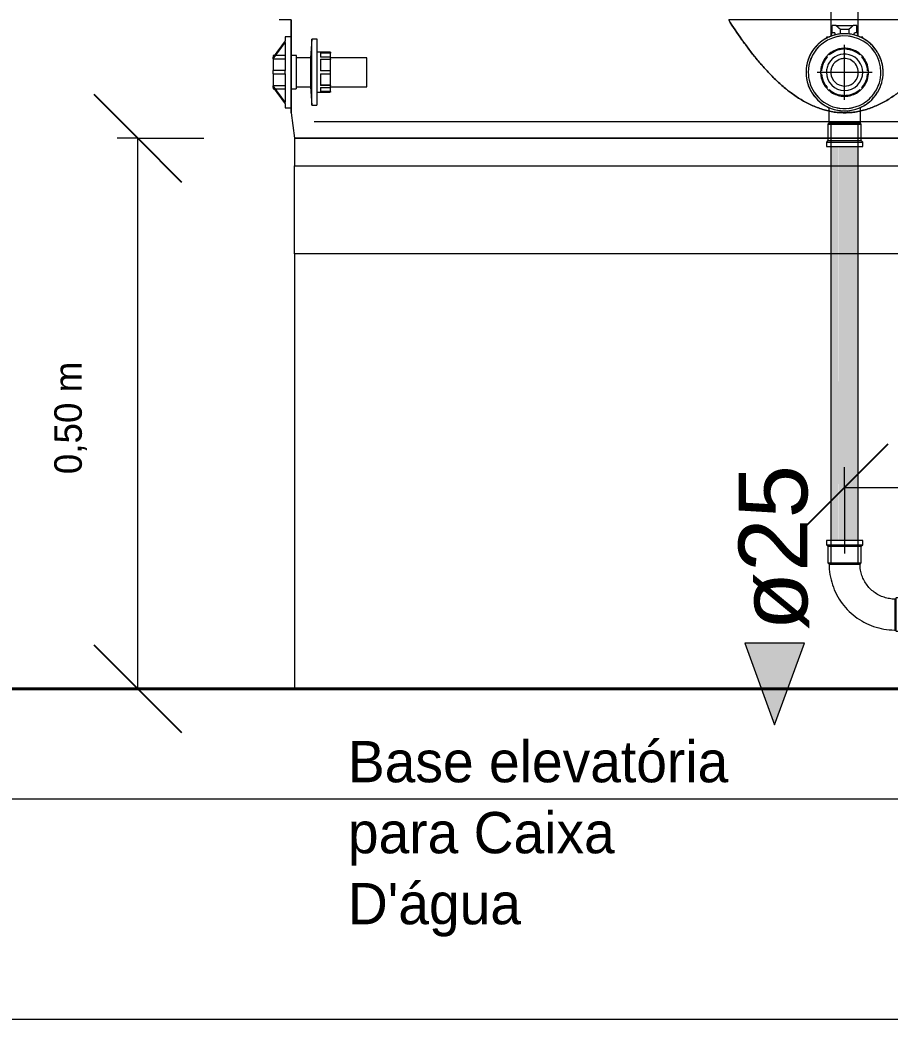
# Model space of a CAD drawing. Header units: metres. Extents: x -24.8 to 3.4, y -2.1 to 25.8.
# Drawn here: x -4.823 to -4.032, y 2.7 to 3.608 of the extents above; entities that cross this region are included whole.
import ezdxf

# ---------------------------------------------------------------- set-up
doc = ezdxf.new("R2010")
doc.units = ezdxf.units.M
doc.layers.add('1095_ARQ_BASE_COBERTA_dwg', color=7, linetype='Continuous', lineweight=5, true_color=0x767676)
doc.layers.add('A-FLOR', color=7, linetype='Continuous', lineweight=9, true_color=0x007f00)
for name, color, linetype, lineweight in [('A-ANNO-DIMS', 7, 'Continuous', 5), ('A-ANNO-DIMS-25', 7, 'Continuous', 5), ('A-GENM', 7, 'Continuous', 5), ('A-WALL', 7, 'Continuous', 9), ('G-ANNO-TEXT', 7, 'Continuous', 5), ('KIRYA - PAREDE', 7, 'Continuous', 40), ('KIRYA - PAREDE VISTA', 7, 'Continuous', 15), ('KIRYA - PISO', 7, 'Continuous', 5), ('P-PIPE', 7, 'Continuous', 5), ('P-PIPE-CNTR', 7, 'Continuous', 5), ('P-PIPE-IDEN', 7, 'Continuous', 5), ('P-SANR-FIXT', 7, 'Continuous', 5), ('VEGETAÇÃO', 7, 'Continuous', 5)]:
    doc.layers.add(name, color=color, linetype=linetype, lineweight=lineweight)
doc.styles.add('Arial_1', font='arial.ttf', dxfattribs={"height": 0.0625})
doc.styles.add('Century Gothic_4', font='GOTHIC.TTF', dxfattribs={"height": 0.025})
doc.styles.add('Century Gothic_6', font='GOTHIC.TTF', dxfattribs={"height": 0.0375})
doc.dimstyles.new('Setores_1_mm_1', dxfattribs={"dimscale": 0.3048, "dimtxt": 0.026104, "dimasz": 0.260417, "dimexe": 0.19685, "dimexo": 0.123031, "dimgap": 0.143537, "dimtad": 1, "dimrnd": 0.01, "dimzin": 0, "dimdsep": 46, "dimtxsty": 'Century Gothic_4', "dimblk1": 'OBLIQUE', "dimblk2": 'OBLIQUE', "dimsah": 1, "dimcen": 0.09, "dimazin": 0, "dimtfac": 1, "dimtdec": 4, "dimtix": 1, "dimtmove": 0, "dimatfit": 3, "dimfxl": 1, "dimtvp": 1, "dimtolj": 1, "dimtzin": 0, "dimarcsym": 2})

# ---------------------------------------------------------------- blocks, each defined once
blk = doc.blocks.new('Base de madeira e alvenaria para caixa d_água - ERIKBIM - Base de madeira e alvenaria para caixa d_água - ERIKBIM-3636057-BB')
at = {"layer": 'A-GENM', "color": 253, "true_color": 0xaaaaaa}
for p, q in [((-9.9001, 3.5), (-10.9001, 3.5)), ((-10.9001, 3.5), (-10.9001, 3.475)), ((-10.9001, 3.395), (-10.9001, 3.475)), ((-10.9001, 3.475), (-9.9001, 3.475)), ((-9.9001, 3.395), (-10.9001, 3.395)), ((-10.9001, 3.395), (-10.9001, 3)), ((-10.9001, 3), (-9.9001, 3))]:
    blk.add_line(p, q, dxfattribs=at)
blk = doc.blocks.new('1095_ARQ_BASE_COBERTA_dwg_A$C015C14DD-3610888-BB')
at = {"layer": 'VEGETAÇÃO'}
for p, q in [((-10.82214, 3), (-10.98357, 3)), ((-10.57415, 3), (-10.88036, 3))]:
    blk.add_line(p, q, dxfattribs=at)
at = {"layer": 'VEGETAÇÃO', "flags": 128}
for points in [[(-11.49842, 3), (-11.26418, 3), (-10.95797, 3)], [(-11.43148, 3), (-11.19724, 3), (-10.89104, 3)], [(-11.42561, 3), (-11.26418, 3), (-10.93016, 3)], [(-11.39808, 3), (-11.16384, 3), (-10.85763, 3)], [(-11.0634, 3), (-11.39742, 3), (-11.09122, 3)], [(-11.05662, 3), (-11.39064, 3), (-11.08443, 3)], [(-11.26591, 3), (-11.03166, 3), (-11.36568, 3)], [(-11.35867, 3), (-11.19724, 3), (-10.86323, 3)], [(-11.1931, 3), (-11.03166, 3), (-11.33787, 3)], [(-11.1189, 3), (-11.28033, 3), (-11.32533, 3)], [(-11.32527, 3), (-11.16384, 3), (-10.82982, 3)], [(-11.10274, 3), (-11.26418, 3), (-11.30917, 3)], [(-11.28023, 3), (-10.97403, 3), (-11.30805, 3)], [(-10.94632, 3), (-11.28033, 3), (-10.97413, 3)], [(-11.03581, 3), (-11.19724, 3), (-11.24224, 3)], [(-11.00723, 3), (-11.16866, 3), (-11.21366, 3)], [(-11.11284, 3), (-10.8786, 3), (-11.21261, 3)], [(-11.0024, 3), (-11.16384, 3), (-11.20884, 3)], [(-11.20827, 3), (-10.97403, 3), (-10.66783, 3)], [(-11.04003, 3), (-10.8786, 3), (-11.1848, 3)], [(-10.83465, 3), (-11.16866, 3), (-10.86246, 3)], [(-11.13244, 3), (-10.82623, 3), (-11.16025, 3)], [(-11.05639, 3), (-10.82214, 3), (-11.15616, 3)], [(-11.13546, 3), (-10.97403, 3), (-10.64002, 3)], [(-11.12835, 3), (-10.82214, 3), (-10.48813, 3)], [(-11.07236, 3), (-10.76616, 3), (-11.10017, 3)], [(-10.87023, 3), (-11.03166, 3), (-11.07666, 3)], [(-11.04182, 3), (-10.73561, 3), (-11.06963, 3)], [(-11.06048, 3), (-10.82623, 3), (-10.52003, 3)], [(-10.69765, 3), (-11.03166, 3), (-10.72546, 3)], [(-10.82214, 3), (-10.99095, 3), (-11.03091, 3)], [(-10.8126, 3), (-10.97403, 3), (-11.01903, 3)], [(-11.0004, 3), (-10.76616, 3), (-10.45996, 3)], [(-10.98766, 3), (-10.82623, 3), (-10.49222, 3)], [(-10.96986, 3), (-10.73561, 3), (-10.42941, 3)], [(-10.92759, 3), (-10.76616, 3), (-10.43214, 3)], [(-10.71716, 3), (-10.8786, 3), (-10.9236, 3)], [(-10.89165, 3), (-10.58545, 3), (-10.91947, 3)], [(-10.90817, 3), (-10.57415, 3), (-10.8084, 3)], [(-10.89705, 3), (-10.73561, 3), (-10.4016, 3)], [(-10.54458, 3), (-10.8786, 3), (-10.57239, 3)], [(-10.6648, 3), (-10.82623, 3), (-10.87123, 3)], [(-10.51594, 3), (-10.82214, 3), (-10.86714, 3)], [(-9.05347, 3), (-9.21395, 3), (-9.29388, 3), (-9.48267, 3), (-9.81668, 3), (-9.97877, 3), (-10.14827, 3), (-10.25713, 3), (-10.32604, 3), (-10.63403, 3), (-10.82214, 3), (-10.66071, 3)], [(-10.81969, 3), (-10.58545, 3), (-10.27925, 3)], [(-10.60473, 3), (-10.76616, 3), (-10.81116, 3)], [(-10.71042, 3), (-10.47618, 3), (-10.81019, 3)], [(-10.63761, 3), (-10.47618, 3), (-10.78238, 3)], [(-10.57418, 3), (-10.73561, 3), (-10.78061, 3)], [(-10.74688, 3), (-10.58545, 3), (-10.25144, 3)], [(-10.73559, 3), (-10.57415, 3), (-10.61915, 3)], [(-10.57088, 3), (-10.33663, 3), (-10.67065, 3)], [(-10.54522, 3), (-10.31098, 3), (-10.64499, 3)], [(-10.64284, 3), (-10.33663, 3), (-10.49807, 3)], [(-10.42402, 3), (-10.58545, 3), (-10.63045, 3)], [(-10.47241, 3), (-10.31098, 3), (-10.61718, 3)], [(-10.57898, 3), (-10.57415, 3), (-10.52916, 3)], [(-10.24014, 3), (-10.57415, 3), (-10.33991, 3)], [(-10.41272, 3), (-10.57415, 3), (-10.26795, 3)], [(-10.31474, 3), (-10.47618, 3), (-10.52118, 3)], [(-10.41961, 3), (-10.18536, 3), (-10.51938, 3)], [(-10.50581, 3), (-10.16955, 3), (-10.08757, 3), (-9.96563, 3), (-9.90501, 3), (-9.89262, 3), (-9.89953, 3), (-9.82994, 3), (-9.75344, 3), (-9.49711, 3), (-9.48883, 3), (-9.48124, 3), (-9.29724, 3), (-9.13807, 3), (-9.05347, 3)], [(-10.34679, 3), (-10.18536, 3), (-10.49157, 3)], [(-10.14216, 3), (-10.47618, 3), (-10.16997, 3)], [(-10.1752, 3), (-10.33663, 3), (-10.38163, 3)]]:
    blk.add_lwpolyline(points, dxfattribs=at)
blk = doc.blocks.new('1095_ARQ_BASE_COBERTA_dwg-3608433-BB')
at = {"layer": 'KIRYA - PAREDE'}
for p, q in [((-9.5666, 3), (-12.19948, 3)), ((-12.19948, 3), (-9.05347, 3))]:
    blk.add_line(p, q, dxfattribs=at)
at = {"layer": 'KIRYA - PAREDE', "flags": 128}
blk.add_lwpolyline([(-9.05347, 3), (-10.7303, 3), (-10.47444, 3), (-9.05347, 3)], dxfattribs=at)
at = {"layer": 'KIRYA - PAREDE VISTA'}
for p, q in [((-9.05347, 3), (-12.19948, 3)), ((-9.24607, 3), (-12.19948, 3)), ((-10.40249, 3), (-10.74249, 3)), ((-9.05347, 3), (-10.7303, 3)), ((-10.47444, 3), (-9.05347, 3)), ((-10.11909, 3), (-10.45909, 3))]:
    blk.add_line(p, q, dxfattribs=at)
at = {"layer": 'KIRYA - PAREDE VISTA', "flags": 128}
for points in [[(-11.1655, 3), (-11.07315, 3), (-10.67358, 3), (-10.76593, 3)], [(-10.52393, 3), (-9.89343, 3), (-9.58934, 3), (-10.21984, 3)], [(-10.39042, 3), (-9.94006, 3), (-9.72285, 3), (-10.17321, 3)]]:
    blk.add_lwpolyline(points, close=True, dxfattribs=at)
at = {"layer": 'KIRYA - PISO'}
for p, q in [((-9.05347, 3), (-12.19948, 3)), ((-9.05347, 3), (-12.19948, 3)), ((-9.05347, 3), (-12.19948, 3)), ((-9.05347, 3), (-12.19948, 3)), ((-9.05347, 3), (-12.19948, 3)), ((-9.05366, 3), (-11.147, 3)), ((-9.05348, 3), (-11.02377, 3)), ((-10.40726, 3), (-10.91483, 3))]:
    blk.add_line(p, q, dxfattribs=at)
blk.add_blockref('1095_ARQ_BASE_COBERTA_dwg_A$C015C14DD-3610888-BB', (0, 0))
blk = doc.blocks.new('Caixa D_Água de Fibra de Vidro - Fortlev - 500 L-3640297-BB')
at = {"layer": 'P-SANR-FIXT', "color": 8, "true_color": 0x808080}
for p, q in [((-10.9031, 3.6075), (-10.914, 3.6075)), ((-10.29481, 3.6075), (-10.50539, 3.6075)), ((-10.9031, 3.5232), (-10.9001, 3.5)), ((-10.9001, 3.5), (-9.9001, 3.5))]:
    blk.add_line(p, q, dxfattribs=at)
at = {"layer": 'P-SANR-FIXT', "color": 254, "true_color": 0xd2d2d2}
for p, q in [((-10.9031, 3.6075), (-10.914, 3.6075)), ((-10.29481, 3.6075), (-10.50539, 3.6075)), ((-10.4001, 3.515), (-10.88204, 3.515)), ((-10.81102, 3.515), (-10.88204, 3.515)), ((-10.58453, 3.515), (-10.81102, 3.515)), ((-10.4001, 3.515), (-10.58453, 3.515)), ((-9.98918, 3.515), (-10.40009, 3.515)), ((-10.36229, 3.515), (-10.40009, 3.515)), ((-10.21567, 3.515), (-10.36229, 3.515)), ((-10.9001, 3.5), (-10.38068, 3.5)), ((-10.38047, 3.5), (-9.9001, 3.5))]:
    blk.add_line(p, q, dxfattribs=at)
at = {"layer": 'P-SANR-FIXT', "color": 7, "true_color": 0xf9f9f9}
blk.add_line((-10.32963, 3.6075), (-10.50539, 3.6075), dxfattribs=at)
blk.add_line((-10.32963, 3.6075), (-10.50539, 3.6075), dxfattribs=at)
at = {"layer": 'P-SANR-FIXT', "color": 8, "true_color": 0x808080}
for points, knots in [([(-10.9031, 3.6075), (-10.9031, 3.60183), (-10.9031, 3.59071), (-10.9031, 3.5773), (-10.9031, 3.56702), (-10.9031, 3.56083), (-10.9031, 3.55606), (-10.9031, 3.55254), (-10.9031, 3.54913), (-10.9031, 3.54589), (-10.9031, 3.54277), (-10.9031, 3.53974), (-10.9031, 3.53689), (-10.9031, 3.5343), (-10.9031, 3.53191), (-10.9031, 3.52969), (-10.9031, 3.52773), (-10.9031, 3.52614), (-10.9031, 3.52492), (-10.9031, 3.5237), (-10.9031, 3.52327), (-10.9031, 3.5232)], [-1, -1, -1, -1, -0.857143, -0.714286, -0.642857, -0.571429, -0.535714, -0.5, -0.464286, -0.428571, -0.392857, -0.357143, -0.321429, -0.285714, -0.25, -0.214286, -0.178571, -0.142857, -0.107143, -0.071429, 0, 0, 0, 0]), ([(-10.29481, 3.6075), (-10.29863, 3.60139), (-10.30663, 3.58944), (-10.31747, 3.57506), (-10.32566, 3.56549), (-10.33052, 3.56017), (-10.33555, 3.55504), (-10.34077, 3.55007), (-10.34623, 3.54535), (-10.35047, 3.54204), (-10.35486, 3.53889), (-10.35937, 3.53587), (-10.36325, 3.53356), (-10.36641, 3.53187), (-10.36962, 3.53031), (-10.37375, 3.52853), (-10.37885, 3.52663), (-10.38406, 3.5251), (-10.3893, 3.52402), (-10.39463, 3.52341), (-10.40008, 3.5232), (-10.40554, 3.5234), (-10.41087, 3.52401), (-10.4161, 3.52509), (-10.42131, 3.52662), (-10.42642, 3.52851), (-10.43137, 3.53064), (-10.43615, 3.53307), (-10.4408, 3.53585), (-10.44532, 3.53887), (-10.44897, 3.5415), (-10.45183, 3.54367), (-10.45463, 3.54593), (-10.45804, 3.54887), (-10.46202, 3.55255), (-10.4659, 3.5563), (-10.46967, 3.56016), (-10.47453, 3.56548), (-10.48039, 3.57233), (-10.48707, 3.5808), (-10.49555, 3.59242), (-10.50157, 3.60138), (-10.50539, 3.6075)], [-1, -1, -1, -1, -0.923077, -0.846154, -0.807692, -0.788462, -0.769231, -0.730769, -0.711538, -0.692308, -0.673077, -0.653846, -0.634615, -0.625, -0.615385, -0.596154, -0.576923, -0.557692, -0.538462, -0.519231, -0.5, -0.480769, -0.461538, -0.442308, -0.423077, -0.403846, -0.384615, -0.365385, -0.346154, -0.326923, -0.307692, -0.298077, -0.288462, -0.269231, -0.25, -0.230769, -0.211538, -0.192308, -0.153846, -0.115385, -0.076923, 0, 0, 0, 0])]:
    blk.add_open_spline(points, degree=3, knots=knots, dxfattribs=at)
at = {"layer": 'P-SANR-FIXT', "color": 254, "true_color": 0xd2d2d2}
blk.add_open_spline([(-10.9031, 3.59218), (-10.9031, 3.5972), (-10.9031, 3.6023), (-10.9031, 3.6075)], degree=3, dxfattribs=at)
at = {"layer": 'P-SANR-FIXT', "color": 7, "true_color": 0xf9f9f9}
blk.add_open_spline([(-10.50539, 3.6075), (-10.50157, 3.60138), (-10.49355, 3.58942), (-10.48274, 3.57507), (-10.47453, 3.56549), (-10.46967, 3.56016), (-10.46464, 3.55502), (-10.45941, 3.55005), (-10.45395, 3.54533), (-10.4497, 3.54202), (-10.44532, 3.53887), (-10.4408, 3.53585), (-10.43692, 3.53354), (-10.43375, 3.53185), (-10.43054, 3.53029), (-10.42642, 3.52851), (-10.42131, 3.52662), (-10.4161, 3.52509), (-10.41087, 3.52401), (-10.40554, 3.5234), (-10.40008, 3.5232), (-10.39463, 3.52341), (-10.3893, 3.52402), (-10.38406, 3.5251), (-10.37885, 3.52663), (-10.37375, 3.52853), (-10.3688, 3.53066), (-10.36402, 3.53309), (-10.35937, 3.53587), (-10.35486, 3.53889), (-10.3512, 3.54152), (-10.34835, 3.54369), (-10.34555, 3.54595), (-10.34214, 3.54888), (-10.33816, 3.55256), (-10.33429, 3.55632), (-10.33052, 3.56017), (-10.32566, 3.56549), (-10.31981, 3.57233), (-10.31313, 3.5808), (-10.30464, 3.59243), (-10.29863, 3.60139), (-10.29481, 3.6075)], degree=3, knots=[-1, -1, -1, -1, -0.923077, -0.846154, -0.807692, -0.788462, -0.769231, -0.730769, -0.711538, -0.692308, -0.673077, -0.653846, -0.634615, -0.625, -0.615385, -0.596154, -0.576923, -0.557692, -0.538462, -0.519231, -0.5, -0.480769, -0.461538, -0.442308, -0.423077, -0.403846, -0.384615, -0.365385, -0.346154, -0.326923, -0.307692, -0.298077, -0.288462, -0.269231, -0.25, -0.230769, -0.211538, -0.192308, -0.153846, -0.115385, -0.076923, 0, 0, 0, 0], dxfattribs=at)
at = {"layer": 'P-SANR-FIXT', "color": 7, "true_color": 0xefefef}
for points, knots in [([(-10.9031, 3.57509), (-10.9031, 3.57759), (-10.9031, 3.58277), (-10.9031, 3.58853), (-10.9031, 3.59172), (-10.9031, 3.59218)], [-0.2827323, -0.2827323, -0.2827323, -0.2827323, -0.2142857, -0.1428571, -0.1309295, -0.1309295, -0.1309295, -0.1309295]), ([(-10.9031, 3.53433), (-10.9031, 3.53454), (-10.9031, 3.53537), (-10.9031, 3.53757), (-10.9031, 3.54087), (-10.9031, 3.5436), (-10.9031, 3.5448)], [-0.7142857, -0.7142857, -0.7142857, -0.7142857, -0.7053571, -0.6785714, -0.625, -0.5838788, -0.5838788, -0.5838788, -0.5838788]), ([(-10.9031, 3.52742), (-10.9031, 3.52811), (-10.9031, 3.52985), (-10.9031, 3.5322), (-10.9031, 3.53382), (-10.9031, 3.53423), (-10.9031, 3.53433)], [-0.8290841, -0.8290841, -0.8290841, -0.8290841, -0.7857143, -0.7321429, -0.71875, -0.7142857, -0.7142857, -0.7142857, -0.7142857])]:
    blk.add_open_spline(points, degree=3, knots=knots, dxfattribs=at)
at = {"layer": 'P-SANR-FIXT', "color": 254, "true_color": 0xd2d2d2}
blk.add_open_spline([(-10.9031, 3.5232), (-10.9031, 3.52331), (-10.9031, 3.52405), (-10.9031, 3.52583), (-10.9031, 3.52669), (-10.9031, 3.52726), (-10.9031, 3.52742)], degree=3, knots=[-1, -1, -1, -1, -0.8928571, -0.8660714, -0.8392857, -0.8290841, -0.8290841, -0.8290841, -0.8290841], dxfattribs=at)
blk = doc.blocks.new('Adaptador Soldavel com Anel p Caixa Dagua - FORTLEV - Standard-2553992-BB')
at = {"layer": 'P-PIPE'}
for p, q in [((-10.9084, 3.58861), (-10.9193, 3.57376)), ((-10.9193, 3.57226), (-10.9084, 3.58711)), ((-10.9031, 3.5922), (-10.9084, 3.5922)), ((-10.9084, 3.5922), (-10.9084, 3.58861)), ((-10.9084, 3.58711), (-10.9084, 3.58861)), ((-10.9084, 3.58711), (-10.9084, 3.5615)), ((-10.9084, 3.5751), (-10.9193, 3.5751)), ((-10.9193, 3.5751), (-10.9193, 3.57376)), ((-10.9193, 3.57226), (-10.9193, 3.57376)), ((-10.9193, 3.57226), (-10.9193, 3.5615)), ((-10.9193, 3.57226), (-10.9084, 3.57226)), ((-10.9193, 3.56), (-10.9193, 3.5615)), ((-10.9084, 3.5615), (-10.9193, 3.5615)), ((-10.9193, 3.5585), (-10.9193, 3.56)), ((-10.9193, 3.5585), (-10.9193, 3.54774)), ((-10.9193, 3.5585), (-10.9084, 3.5585)), ((-10.9084, 3.56), (-10.9084, 3.5615)), ((-10.9084, 3.5585), (-10.9084, 3.56)), ((-10.9084, 3.5585), (-10.9084, 3.53289)), ((-10.9193, 3.54624), (-10.9193, 3.54774)), ((-10.9084, 3.54774), (-10.9193, 3.54774)), ((-10.9084, 3.53289), (-10.9193, 3.54774)), ((-10.9193, 3.54624), (-10.9193, 3.5449)), ((-10.9193, 3.54624), (-10.9084, 3.53139)), ((-10.9193, 3.5449), (-10.9084, 3.5449)), ((-10.9084, 3.53139), (-10.9084, 3.53289)), ((-10.9084, 3.53139), (-10.9084, 3.5278)), ((-10.9084, 3.5278), (-10.9031, 3.5278))]:
    blk.add_line(p, q, dxfattribs=at)
at = {"layer": 'P-PIPE', "color": 254, "true_color": 0xdfdfdf}
for p, q in [((-10.9031, 3.57515), (-10.9031, 3.5922)), ((-10.9031, 3.5751), (-10.9031, 3.57488)), ((-10.9031, 3.57459), (-10.9031, 3.56002)), ((-10.9031, 3.56), (-10.9031, 3.5449)), ((-10.9031, 3.5278), (-10.9031, 3.54485))]:
    blk.add_line(p, q, dxfattribs=at)
at = {"layer": 'P-PIPE', "color": 253, "true_color": 0xa6a6a6}
for p, q in [((-10.9031, 3.56), (-10.9031, 3.5922)), ((-10.8843, 3.59), (-10.8853, 3.5732)), ((-10.8793, 3.59), (-10.8843, 3.59)), ((-10.8843, 3.57928), (-10.8843, 3.59)), ((-10.8843, 3.58955), (-10.8843, 3.59)), ((-10.8793, 3.56), (-10.8793, 3.59)), ((-10.8843, 3.56), (-10.8843, 3.57928)), ((-10.8724, 3.5782), (-10.8793, 3.5782)), ((-10.8763, 3.57815), (-10.8763, 3.57378)), ((-10.8763, 3.57815), (-10.87239, 3.57815)), ((-10.87229, 3.57737), (-10.8763, 3.57737)), ((-10.8673, 3.5782), (-10.87226, 3.5782)), ((-10.87226, 3.57815), (-10.8673, 3.57815)), ((-10.8673, 3.57737), (-10.87226, 3.57737)), ((-10.8673, 3.57815), (-10.8673, 3.5782)), ((-10.8673, 3.57815), (-10.8673, 3.57737)), ((-10.8673, 3.57385), (-10.8673, 3.57737)), ((-10.8983, 3.5751), (-10.9031, 3.5751)), ((-10.8983, 3.56), (-10.8983, 3.5751)), ((-10.8853, 3.5732), (-10.8983, 3.5732)), ((-10.8853, 3.5732), (-10.8853, 3.573)), ((-10.8853, 3.573), (-10.8853, 3.56)), ((-10.8673, 3.57378), (-10.8763, 3.57378)), ((-10.8763, 3.5719), (-10.8763, 3.56133)), ((-10.8763, 3.5719), (-10.86758, 3.5719)), ((-10.86755, 3.57157), (-10.8763, 3.57157)), ((-10.8673, 3.5719), (-10.8673, 3.57378)), ((-10.8343, 3.5732), (-10.8673, 3.5732)), ((-10.8673, 3.5719), (-10.8673, 3.57157)), ((-10.8673, 3.56841), (-10.8673, 3.57157)), ((-10.8673, 3.56483), (-10.8673, 3.56832)), ((-10.8343, 3.56), (-10.8343, 3.5732)), ((-10.9031, 3.5278), (-10.9031, 3.56)), ((-10.8983, 3.5449), (-10.8983, 3.56)), ((-10.8853, 3.56), (-10.8853, 3.55152)), ((-10.8843, 3.53), (-10.8843, 3.56)), ((-10.8793, 3.53), (-10.8793, 3.56)), ((-10.8673, 3.56133), (-10.8763, 3.56133)), ((-10.8763, 3.55867), (-10.8763, 3.5481)), ((-10.8763, 3.55867), (-10.8673, 3.55867)), ((-10.8673, 3.56134), (-10.8673, 3.56483)), ((-10.8673, 3.56), (-10.8673, 3.56133)), ((-10.8673, 3.55867), (-10.8673, 3.56)), ((-10.8673, 3.54843), (-10.8673, 3.55866)), ((-10.8343, 3.55067), (-10.8343, 3.56)), ((-10.8853, 3.55152), (-10.8853, 3.5468)), ((-10.8673, 3.54843), (-10.8763, 3.54843)), ((-10.8673, 3.54843), (-10.8673, 3.5481)), ((-10.8343, 3.5468), (-10.8343, 3.55067)), ((-10.90295, 3.5449), (-10.89847, 3.5449)), ((-10.8983, 3.5468), (-10.8853, 3.5468)), ((-10.8853, 3.5468), (-10.8843, 3.53)), ((-10.87921, 3.5418), (-10.86758, 3.5418)), ((-10.8673, 3.5481), (-10.8763, 3.5481)), ((-10.8763, 3.54622), (-10.8763, 3.54402)), ((-10.8763, 3.54622), (-10.8673, 3.54622)), ((-10.8763, 3.54402), (-10.8763, 3.54185)), ((-10.8673, 3.54263), (-10.8763, 3.54263)), ((-10.86758, 3.54185), (-10.8763, 3.54185)), ((-10.8673, 3.54622), (-10.8673, 3.5481)), ((-10.8673, 3.5468), (-10.8343, 3.5468)), ((-10.8673, 3.54328), (-10.8673, 3.54615)), ((-10.8673, 3.54263), (-10.8673, 3.54328)), ((-10.8673, 3.54263), (-10.8673, 3.54185)), ((-10.8673, 3.5418), (-10.8673, 3.54185)), ((-10.8843, 3.53), (-10.87957, 3.53))]:
    blk.add_line(p, q, dxfattribs=at)
blk = doc.blocks.new('Adaptador Soldavel com Anel p Caixa Dagua - FORTLEV - Standard-3628829-BB')
at = {"layer": 'P-PIPE', "color": 253, "true_color": 0xa6a6a6}
for p, q in [((-10.41401, 3.5757), (-10.41433, 3.57648)), ((-10.40169, 3.58172), (-10.40137, 3.58094)), ((-10.39883, 3.58094), (-10.39851, 3.58172)), ((-10.38587, 3.57648), (-10.38619, 3.5757)), ((-10.41658, 3.57423), (-10.4158, 3.57391)), ((-10.3844, 3.57391), (-10.38362, 3.57423)), ((-10.42104, 3.56127), (-10.42182, 3.56159)), ((-10.42182, 3.55841), (-10.42104, 3.55873)), ((-10.37838, 3.56159), (-10.37916, 3.56127)), ((-10.37916, 3.55873), (-10.37838, 3.55841)), ((-10.4158, 3.54609), (-10.41658, 3.54577)), ((-10.41433, 3.54352), (-10.41401, 3.5443)), ((-10.38619, 3.5443), (-10.38587, 3.54352)), ((-10.38362, 3.54577), (-10.3844, 3.54609)), ((-10.40137, 3.53906), (-10.40169, 3.53828)), ((-10.39851, 3.53828), (-10.39883, 3.53906))]:
    blk.add_line(p, q, dxfattribs=at)
at = {"layer": 'P-PIPE', "color": 254, "true_color": 0xdfdfdf}
for radius, start, end in [(0.03505, 30, 180), (0.03505, 105.63371, 117.54722), (0.03505, 92.01169, 102.96731), (0.03505, 77.03185, 87.98808), (0.03505, 62.45278, 74.36601), (0.03505, 122.53204, 130.80472), (0.03505, 120, 122.45278), (0.03505, 117.54722, 119.88472), (0.03505, 57.54722, 62.45278), (0.03505, 45.63382, 57.47072), (0.03505, 135.57623, 164.4117), (0.03505, 32.01958, 42.96436), (0.03505, 0, 29.59738), (0.03505, 17.06215, 27.99337), (0.03505, 169.11933, 177.54722), (0.03505, 2.45278, 14.37659), (0.03505, 177.54722, 179.97504), (0.03505, 180, 328.93394), (0.03505, 180, 182.45278), (0.03505, 182.45278, 194.37659), (0.03505, 329.1536, 359.52996), (0.03505, 349.11933, 357.23804), (0.03505, 0.02496, 2.45278), (0.03505, 357.54722, 359.52911), (0.03505, 197.06215, 207.99337), (0.03505, 329.14708, 344.4117), (0.03505, 212.01958, 222.96436), (0.033, 217.23323, 220), (0.033, 317.97323, 322.67473), (0.03505, 315.57623, 328.92943), (0.033, 220.47106, 222.02157), (0.03505, 225.63382, 237.54722), (0.03505, 237.54722, 240), (0.03505, 297.54722, 302.45278), (0.03505, 302.45278, 303.18496), (0.03505, 303.71542, 310.80472), (0.03505, 240.11528, 242.45278), (0.03505, 242.45278, 254.36601), (0.03505, 257.03185, 267.98808), (0.033, 257.97496, 263.35326), (0.03505, 272.01169, 282.96731), (0.033, 276.64518, 282.01984), (0.03505, 285.63371, 297.54722)]:
    blk.add_arc((-10.4001, 3.56), radius, start, end, dxfattribs=at)
at = {"layer": 'P-PIPE', "color": 253, "true_color": 0xa6a6a6}
for radius, start, end in [(0.033, 0, 135), (0.033, 96.64674, 102.02504), (0.033, 77.98016, 83.35482), (0.033, 135, 180), (0.033, 137.97843, 143.3543), (0.02178, 130.80951, 139.18357), (0.0165, 0, 150), (0.02177, 106.39683, 130.80951), (0.02098, 93.46584, 131.53416), (0.02178, 120, 122.7071), (0.02178, 94.19049, 106.11369), (0.02178, 102.2929, 105), (0.02178, 90, 94.19049), (0.02178, 85.80951, 90), (0.02097, 73.84472, 86.53416), (0.02178, 49.19049, 85.80951), (0.02177, 75, 77.7071), (0.02098, 70.05561, 73.84472), (0.02098, 48.46584, 69.96031), (0.02177, 57.2929, 60), (0.02177, 45, 49.19049), (0.033, 40, 42.02677), (0.033, 36.64727, 40), (0.033, 156.64622, 162.0233), (0.02178, 139.18357, 163.59625), (0.02098, 151.14836, 163.8378), (0.02177, 147.2979, 150), (0.02098, 138.45892, 151.14836), (0.0165, 150, 165), (0.0125, 135, 150), (0.0125, 105, 135), (0.0125, 85.52121, 105), (0.0125, 60, 85.50042), (0.0125, 30, 60), (0.02178, 40.80951, 45), (0.02098, 3.46584, 41.53416), (0.02178, 4.19049, 40.80951), (0.02177, 30, 32.7071), (0.033, 17.97932, 23.35534), (0.033, 180, 213.17171), (0.02177, 175.80259, 180), (0.02178, 180, 184.19741), (0.02177, 164.36809, 175.80259), (0.02178, 184.19741, 220.81643), (0.02178, 165, 167.71206), (0.02097, 164.01384, 176.52725), (0.02098, 183.47275, 208.85164), (0.0165, 165, 180), (0.0165, 180, 0), (0.0125, 165, 180), (0.0125, 180, 195), (0.0125, 150, 165), (0.0125, 195, 0), (0.0125, 0, 30), (0.02178, 319.19049, 355.80951), (0.02097, 343.84472, 356.53416), (0.02178, 12.2929, 15), (0.02178, 0, 4.19049), (0.02177, 355.80951, 0), (0.033, 326.85039, 359.89056), (0.033, 197.9767, 203.35378), (0.02178, 192.28794, 195), (0.02178, 210, 212.7021), (0.02098, 208.85164, 221.54108), (0.02097, 318.97235, 343.84472), (0.02177, 327.2929, 330), (0.02178, 345, 347.7071), (0.033, 336.64466, 340), (0.033, 340, 342.02068), (0.033, 213.38189, 300), (0.033, 216.6457, 217.23323), (0.02178, 220.81643, 225.00346), (0.02177, 225.00346, 229.19049), (0.02177, 229.19049, 235.95565), (0.02097, 228.46584, 239.11019), (0.02177, 236.41208, 265.80951), (0.02178, 237.2929, 240), (0.02097, 239.57962, 266.53416), (0.02098, 273.46584, 298.84472), (0.02177, 274.19049, 303.58792), (0.02098, 298.84472, 300.42038), (0.02097, 300.90849, 311.53416), (0.02178, 300, 302.7071), (0.02177, 304.06492, 310.80951), (0.02178, 310.80951, 319.19049), (0.033, 300, 326.61811), (0.033, 322.67473, 323.35273), (0.02178, 255, 257.7071), (0.02177, 265.80951, 274.19049), (0.02178, 282.2929, 285)]:
    blk.add_arc((-10.4001, 3.56), radius, start, end, dxfattribs=at)
blk = doc.blocks.new('AF_Registro Esfera VS Compacto - Soldável - 25 mm-3437320-BB')
at = {"layer": 'P-PIPE', "color": 254, "true_color": 0xdfdfdf}
for p, q in [((-10.4121, 3.59568), (-10.4124, 3.59252)), ((-10.40902, 3.59568), (-10.4121, 3.59568)), ((-10.40795, 3.60239), (-10.41133, 3.60239)), ((-10.41133, 3.59568), (-10.41133, 3.60239)), ((-10.40795, 3.60239), (-10.40537, 3.60239)), ((-10.40527, 3.60239), (-10.39225, 3.60239)), ((-10.40388, 3.59892), (-10.40526, 3.59995)), ((-10.39632, 3.59892), (-10.40388, 3.59892)), ((-10.40388, 3.59455), (-10.40388, 3.59892)), ((-10.39422, 3.60054), (-10.39632, 3.59892)), ((-10.39632, 3.59892), (-10.39632, 3.59455)), ((-10.39225, 3.60239), (-10.39413, 3.60062)), ((-10.38887, 3.60239), (-10.39225, 3.60239)), ((-10.3881, 3.59568), (-10.39118, 3.59568)), ((-10.38887, 3.59568), (-10.38887, 3.60239)), ((-10.3878, 3.59252), (-10.3881, 3.59568))]:
    blk.add_line(p, q, dxfattribs=at)
at = {"layer": 'P-PIPE', "color": 254, "true_color": 0xdfdfdf, "flags": 128}
blk.add_lwpolyline([(-10.40531, 3.59999), (-10.40607, 3.60062), (-10.40795, 3.60239)], dxfattribs=at)
at = {"layer": 'P-PIPE', "color": 254, "true_color": 0xdfdfdf}
for points in [[(-10.40902, 3.59568), (-10.40897, 3.59509), (-10.40891, 3.59449), (-10.40886, 3.5939)], [(-10.39134, 3.5939), (-10.39129, 3.59449), (-10.39123, 3.59509), (-10.39118, 3.59568)]]:
    blk.add_open_spline(points, degree=3, dxfattribs=at)
blk = doc.blocks.new('Te_Reducao - Agua Fria_Soldavel - MEP - Tigre - Standard-V67-BB')
at = {"layer": 'P-PIPE', "color": 254, "true_color": 0xdfdfdf}
for p, q in [((-10.4166, 3.592), (-10.4166, 3.59078)), ((-10.41374, 3.592), (-10.4166, 3.592)), ((-10.38581, 3.592), (-10.38646, 3.592)), ((-10.3836, 3.592), (-10.38581, 3.592)), ((-10.3836, 3.59078), (-10.3836, 3.592))]:
    blk.add_line(p, q, dxfattribs=at)
blk = doc.blocks.new('AF_Soldavel_Curva 45_90 - Standard-V70-BB')
at = {"layer": 'P-PIPE'}
for p, q in [((-10.4166, 3.13478), (-10.4166, 3.13078)), ((-10.3836, 3.13478), (-10.4166, 3.13478)), ((-10.3836, 3.13078), (-10.3836, 3.13478)), ((-10.4166, 3.13078), (-10.4152, 3.12938)), ((-10.4166, 3.13078), (-10.3836, 3.13078)), ((-10.4152, 3.12938), (-10.4152, 3.11438)), ((-10.4152, 3.12938), (-10.385, 3.12938)), ((-10.385, 3.12938), (-10.3836, 3.13078)), ((-10.385, 3.11438), (-10.385, 3.12938)), ((-10.4152, 3.11438), (-10.41414, 3.11328)), ((-10.4152, 3.11438), (-10.385, 3.11438)), ((-10.41414, 3.11328), (-10.38606, 3.11328)), ((-10.38606, 3.11328), (-10.385, 3.11438)), ((-10.35311, 3.08249), (-10.35421, 3.08143)), ((-10.35421, 3.05335), (-10.35421, 3.08143)), ((-10.33811, 3.08249), (-10.35311, 3.08249)), ((-10.35311, 3.05229), (-10.35311, 3.08249)), ((-10.33671, 3.08389), (-10.33811, 3.08249)), ((-10.33811, 3.05229), (-10.33811, 3.08249)), ((-10.33271, 3.08389), (-10.33671, 3.08389)), ((-10.33671, 3.05089), (-10.33671, 3.08389)), ((-10.33271, 3.05089), (-10.33271, 3.08389)), ((-10.35421, 3.05335), (-10.35311, 3.05229)), ((-10.35311, 3.05229), (-10.33811, 3.05229)), ((-10.33811, 3.05229), (-10.33671, 3.05089)), ((-10.33671, 3.05089), (-10.33271, 3.05089))]:
    blk.add_line(p, q, dxfattribs=at)
at = {"layer": 'P-PIPE', "flags": 128}
for points in [[(-10.41414, 3.11328), (-10.41409, 3.11088), (-10.41395, 3.10849), (-10.41371, 3.10611), (-10.41337, 3.10373), (-10.41295, 3.10137), (-10.41242, 3.09903), (-10.41181, 3.09672), (-10.4111, 3.09443), (-10.4103, 3.09217), (-10.40941, 3.08994), (-10.40843, 3.08775), (-10.40737, 3.08561), (-10.40622, 3.0835), (-10.40499, 3.08145), (-10.40367, 3.07944), (-10.40228, 3.07749), (-10.40081, 3.0756), (-10.39927, 3.07376), (-10.39765, 3.07199), (-10.39596, 3.07029), (-10.39421, 3.06865), (-10.39239, 3.06709), (-10.39052, 3.0656), (-10.38858, 3.06419), (-10.38659, 3.06285), (-10.38455, 3.0616), (-10.38246, 3.06042), (-10.38032, 3.05934), (-10.37814, 3.05834), (-10.37593, 3.05742), (-10.37368, 3.0566), (-10.37139, 3.05587), (-10.36908, 3.05522), (-10.36675, 3.05468), (-10.3644, 3.05422), (-10.36203, 3.05386), (-10.35964, 3.0536), (-10.35725, 3.05343), (-10.35486, 3.05335), (-10.35421, 3.05335)], [(-10.35421, 3.08143), (-10.35548, 3.08146), (-10.35676, 3.08153), (-10.35802, 3.08166), (-10.35928, 3.08184), (-10.36054, 3.08206), (-10.36178, 3.08234), (-10.36301, 3.08267), (-10.36423, 3.08305), (-10.36543, 3.08347), (-10.36661, 3.08394), (-10.36778, 3.08446), (-10.36892, 3.08503), (-10.37004, 3.08564), (-10.37113, 3.08629), (-10.37219, 3.08699), (-10.37323, 3.08773), (-10.37424, 3.08851), (-10.37521, 3.08933), (-10.37615, 3.09019), (-10.37706, 3.09109), (-10.37793, 3.09202), (-10.37876, 3.09299), (-10.37955, 3.09398), (-10.3803, 3.09501), (-10.38101, 3.09607), (-10.38168, 3.09716), (-10.3823, 3.09827), (-10.38288, 3.0994), (-10.38341, 3.10056), (-10.3839, 3.10174), (-10.38433, 3.10294), (-10.38472, 3.10415), (-10.38506, 3.10538), (-10.38535, 3.10662), (-10.3856, 3.10787), (-10.38579, 3.10913), (-10.38593, 3.11039), (-10.38602, 3.11166), (-10.38606, 3.11294), (-10.38606, 3.11328)]]:
    blk.add_lwpolyline(points, dxfattribs=at)
blk = doc.blocks.new('AF_Soldavel_Curva 45_90 - Standard-V71-BB')
at = {"layer": 'P-PIPE', "color": 254, "true_color": 0xdfdfdf}
for p, q in [((-10.41414, 3.52679), (-10.41414, 3.52799)), ((-10.41414, 3.52515), (-10.41414, 3.52679)), ((-10.41414, 3.52323), (-10.41414, 3.52502)), ((-10.41414, 3.52142), (-10.41414, 3.52323)), ((-10.41414, 3.5196), (-10.41414, 3.52142)), ((-10.41414, 3.51778), (-10.41414, 3.5196)), ((-10.41414, 3.51595), (-10.41414, 3.51778)), ((-10.41414, 3.51515), (-10.41414, 3.51595))]:
    blk.add_line(p, q, dxfattribs=at)
at = {"layer": 'P-PIPE', "color": 253, "true_color": 0xa6a6a6}
for p, q in [((-10.41414, 3.51411), (-10.4152, 3.51301)), ((-10.4152, 3.51301), (-10.4152, 3.5)), ((-10.4152, 3.51301), (-10.41497, 3.51301)), ((-10.41495, 3.51301), (-10.4001, 3.51301)), ((-10.41414, 3.51411), (-10.41414, 3.515)), ((-10.41414, 3.51411), (-10.4001, 3.51411)), ((-10.40009, 3.51411), (-10.38606, 3.51411)), ((-10.40009, 3.51301), (-10.38524, 3.51301)), ((-10.385, 3.51301), (-10.38606, 3.51411)), ((-10.38523, 3.51301), (-10.385, 3.51301)), ((-10.385, 3.5), (-10.385, 3.51301))]:
    blk.add_line(p, q, dxfattribs=at)
at = {"layer": 'P-PIPE'}
for p, q in [((-10.4152, 3.49801), (-10.4166, 3.49661)), ((-10.4166, 3.49661), (-10.4166, 3.49261)), ((-10.4166, 3.49661), (-10.4001, 3.49661)), ((-10.4152, 3.5), (-10.4152, 3.49801)), ((-10.4152, 3.49801), (-10.4001, 3.49801)), ((-10.4001, 3.49801), (-10.385, 3.49801)), ((-10.4001, 3.49661), (-10.3836, 3.49661)), ((-10.385, 3.49801), (-10.385, 3.5)), ((-10.3836, 3.49661), (-10.385, 3.49801)), ((-10.3836, 3.49261), (-10.3836, 3.49661)), ((-10.4166, 3.49261), (-10.4001, 3.49261)), ((-10.4001, 3.49261), (-10.3836, 3.49261))]:
    blk.add_line(p, q, dxfattribs=at)
at = {"layer": 'P-PIPE', "color": 254, "true_color": 0xdfdfdf, "flags": 128}
blk.add_lwpolyline([(-10.38606, 3.5282), (-10.38606, 3.52727), (-10.38606, 3.5255), (-10.38606, 3.52371), (-10.38606, 3.52191), (-10.38606, 3.5201), (-10.38606, 3.51827), (-10.38606, 3.51644), (-10.38606, 3.51522)], dxfattribs=at)
at = {"layer": 'P-PIPE', "color": 253, "true_color": 0xa6a6a6, "flags": 128}
blk.add_lwpolyline([(-10.38606, 3.515), (-10.38606, 3.51461), (-10.38606, 3.51411)], dxfattribs=at)
blk = doc.blocks.new('DIMBLOCK39-BB')
at = {"layer": 'A-ANNO-DIMS-25', "lineweight": 25}
for p, q in [((-4.71554, 3.5), (-4.75523, 3.53969)), ((-4.71554, 3.5), (-4.67585, 3.46031)), ((-4.71554, 3), (-4.75523, 3.03969)), ((-4.71554, 3), (-4.67585, 2.96031))]:
    blk.add_line(p, q, dxfattribs=at)
at = {"layer": 'A-ANNO-DIMS-25'}
for p, q in [((-4.71554, 3.5), (-4.73417, 3.5)), ((-4.71554, 3), (-4.71554, 3.5)), ((-4.71554, 3.5), (-4.65554, 3.5)), ((-4.71554, 3), (-4.77554, 3)), ((-4.71554, 3), (-4.61068, 3))]:
    blk.add_line(p, q, dxfattribs=at)
at = {"layer": 'A-ANNO-DIMS-25', "color": 0, "insert": (-4.79133, 3.19489), "char_height": 0.025, "width": 0.1322613, "attachment_point": 1, "rotation": 90, "line_spacing_factor": 0.984502, "style": 'Century Gothic_4'}
blk.add_mtext('0,50 m', dxfattribs=at)
blk = doc.blocks.new('_Oblique')
at = {"color": 0, "linetype": 'ByBlock', "lineweight": -2}
blk.add_line((-0.5, -0.5), (0.5, 0.5), dxfattribs=at)
blk = doc.blocks.new('Anotacao_Tuboseta - Fluxo 2-2612755-BB')
at = {"layer": 'P-PIPE-IDEN'}
blk.add_hatch(color=256, dxfattribs=at).paths.add_polyline_path([(-9.69273, 4.05107), (-9.76704, 4.07812), (-9.69273, 4.10517)])
for p, q in [((-9.69273, 4.10517), (-9.76704, 4.07812)), ((-9.69273, 4.05107), (-9.69273, 4.10517)), ((-9.76704, 4.07812), (-9.69273, 4.05107))]:
    blk.add_line(p, q, dxfattribs=at)
blk = doc.blocks.new('DIMBLOCK49-BB')
at = {"layer": 'A-ANNO-DIMS-25'}
for p, q in [((-3.22318, 3.18277), (-3.22318, 3.24277)), ((-4.07318, 3.18277), (-4.07318, 3.2014)), ((-4.07318, 3.18277), (-3.22318, 3.18277)), ((-4.07318, 3.18277), (-4.07318, 3.12277)), ((-3.22318, 3.18277), (-3.22318, 3.0579))]:
    blk.add_line(p, q, dxfattribs=at)
at = {"layer": 'A-ANNO-DIMS-25', "lineweight": 25}
for p, q in [((-4.07318, 3.18277), (-4.0335, 3.22246)), ((-3.22318, 3.18277), (-3.1835, 3.22246)), ((-4.07318, 3.18277), (-4.11287, 3.14308)), ((-3.22318, 3.18277), (-3.26287, 3.14308))]:
    blk.add_line(p, q, dxfattribs=at)
at = {"layer": 'A-ANNO-DIMS-25', "color": 0, "insert": (-3.70329, 3.25856), "char_height": 0.025, "width": 0.1322613, "attachment_point": 1, "line_spacing_factor": 0.984502, "style": 'Century Gothic_4'}
blk.add_mtext('0,85 m', dxfattribs=at)

msp = doc.modelspace()

# ---------------------------------------------------------------- hatches: boundary and pattern name
at = {"layer": 'P-PIPE', "true_color": 0x00ffff}
for points in [[(-4.08565, 3.13478), (-4.07861, 3.13478), (-4.07883, 3.49261), (-4.08565, 3.49261), (-4.08565, 3.14472)], [(-4.07318, 3.13478), (-4.06192, 3.13478), (-4.06202, 3.49261), (-4.07861, 3.49261), (-4.07836, 3.13478), (-4.07319, 3.13478)], [(-4.06072, 3.13478), (-4.06096, 3.49261), (-4.06192, 3.49261), (-4.06187, 3.13478), (-4.06074, 3.13478)]]:
    msp.add_hatch(color=4, dxfattribs=at).paths.add_polyline_path(points)

# ---------------------------------------------------------------- linework, layer by layer
at = {"layer": 'A-FLOR', "color": 9, "true_color": 0xaad4aa}
for p, q in [((-3.07318, 3), (-5.57318, 3)), ((-5.72318, 2.9), (-2.92318, 2.9))]:
    msp.add_line(p, q, dxfattribs=at)
at = {"layer": 'A-WALL', "color": 253, "true_color": 0xaaaaaa}
msp.add_line((-5.72318, 2.7), (-2.92318, 2.7), dxfattribs=at)
at = {"layer": 'P-PIPE', "color": 254, "true_color": 0xdfdfdf}
for p, q in [((-4.08568, 3.98756), (-4.08568, 3.59244)), ((-4.06068, 3.59244), (-4.06068, 3.98756))]:
    msp.add_line(p, q, dxfattribs=at)
at = {"layer": 'P-PIPE'}
for p, q in [((-4.08568, 3.51301), (-4.08568, 3.11438)), ((-4.06068, 3.11438), (-4.06068, 3.51301))]:
    msp.add_line(p, q, dxfattribs=at)
at = {"layer": 'P-PIPE-CNTR', "color": 253, "true_color": 0xa6a6a6}
for p, q in [((-4.07318, 3.54206), (-4.07318, 3.585)), ((-4.07318, 3.54206), (-4.07318, 3.585)), ((-4.07318, 3.54206), (-4.07318, 3.585)), ((-4.09818, 3.56), (-4.04818, 3.56)), ((-4.09818, 3.56), (-4.04818, 3.56)), ((-4.09818, 3.56), (-4.04818, 3.56)), ((-4.07318, 3.5351), (-4.07318, 3.54196)), ((-4.07318, 3.5351), (-4.07318, 3.54196)), ((-4.07318, 3.5351), (-4.07318, 3.54196))]:
    msp.add_line(p, q, dxfattribs=at)

# ---------------------------------------------------------------- block references
at = {"layer": '1095_ARQ_BASE_COBERTA_dwg', "color": 7}
msp.add_blockref('1095_ARQ_BASE_COBERTA_dwg-3608433-BB', (6.32692, 0), dxfattribs=at)
at = {"layer": 'A-GENM', "color": 253, "true_color": 0xaaaaaa}
msp.add_blockref('Base de madeira e alvenaria para caixa d_água - ERIKBIM - Base de madeira e alvenaria para caixa d_água - ERIKBIM-3636057-BB', (6.32692, 0), dxfattribs=at)
at = {"layer": 'P-PIPE', "color": 253, "true_color": 0xa6a6a6}
for name in ['Adaptador Soldavel com Anel p Caixa Dagua - FORTLEV - Standard-3628829-BB', 'Adaptador Soldavel com Anel p Caixa Dagua - FORTLEV - Standard-2553992-BB', 'AF_Soldavel_Curva 45_90 - Standard-V71-BB']:
    msp.add_blockref(name, (6.32692, 0), dxfattribs=at)
at = {"layer": 'P-PIPE'}
for name in ['AF_Registro Esfera VS Compacto - Soldável - 25 mm-3437320-BB', 'AF_Soldavel_Curva 45_90 - Standard-V70-BB']:
    msp.add_blockref(name, (6.32692, 0), dxfattribs=at)
at = {"layer": 'P-PIPE', "color": 254, "true_color": 0xdfdfdf}
msp.add_blockref('Te_Reducao - Agua Fria_Soldavel - MEP - Tigre - Standard-V67-BB', (6.32692, 0), dxfattribs=at)
at = {"layer": 'P-PIPE-IDEN', "rotation": 90}
msp.add_blockref('Anotacao_Tuboseta - Fluxo 2-2612755-BB', (-0.05862, 12.73412), dxfattribs=at)
at = {"layer": 'P-SANR-FIXT', "color": 7, "true_color": 0xefefef}
msp.add_blockref('Caixa D_Água de Fibra de Vidro - Fortlev - 500 L-3640297-BB', (6.32692, 0), dxfattribs=at)

# ---------------------------------------------------------------- texts
at = {"layer": 'G-ANNO-TEXT', "char_height": 0.0375, "attachment_point": 1, "style": 'Century Gothic_6'}
for s, insert, width in [('Base elevatória ', (-4.52453, 2.95255), 0.5010547), ('para Caixa ', (-4.52453, 2.88806), 0.3727847), ("D'água", (-4.52453, 2.82357), 0.2304852)]:
    msp.add_mtext(s, dxfattribs=dict(at, insert=insert, width=width))
at = {"layer": 'P-PIPE-IDEN', "insert": (-4.16949, 3.05284), "char_height": 0.0625, "width": 0.1803797, "attachment_point": 1, "rotation": 90, "style": 'Arial_1'}
msp.add_mtext('ø25', dxfattribs=at)

# ---------------------------------------------------------------- dimensions: what is measured, and where the dimension line sits
at = {"layer": 'A-ANNO-DIMS'}
dim = msp.add_linear_dim(base=(-4.71554, 3.5), p1=(-4.57318, 3), p2=(-4.77167, 3.5), angle=90, dimstyle='Setores_1_mm_1', override={"dimpost": '<>', "dimfxl": 0.537955}, dxfattribs=at)
dim.commit()
dim.dimension.update_dxf_attribs({"geometry": 'DIMBLOCK39-BB', "text_midpoint": (-4.77242, 3.25)})
dim = msp.add_linear_dim(base=(-3.22318, 3.18277), p1=(-4.07318, 3.2389), p2=(-3.22318, 3.0204), dimstyle='Setores_1_mm_1', override={"dimpost": '<>', "dimfxl": 0.877634}, dxfattribs=at)
dim.commit()
dim.dimension.update_dxf_attribs({"geometry": 'DIMBLOCK49-BB', "text_midpoint": (-3.64818, 3.23965)})

doc.saveas('drawing.dxf')
